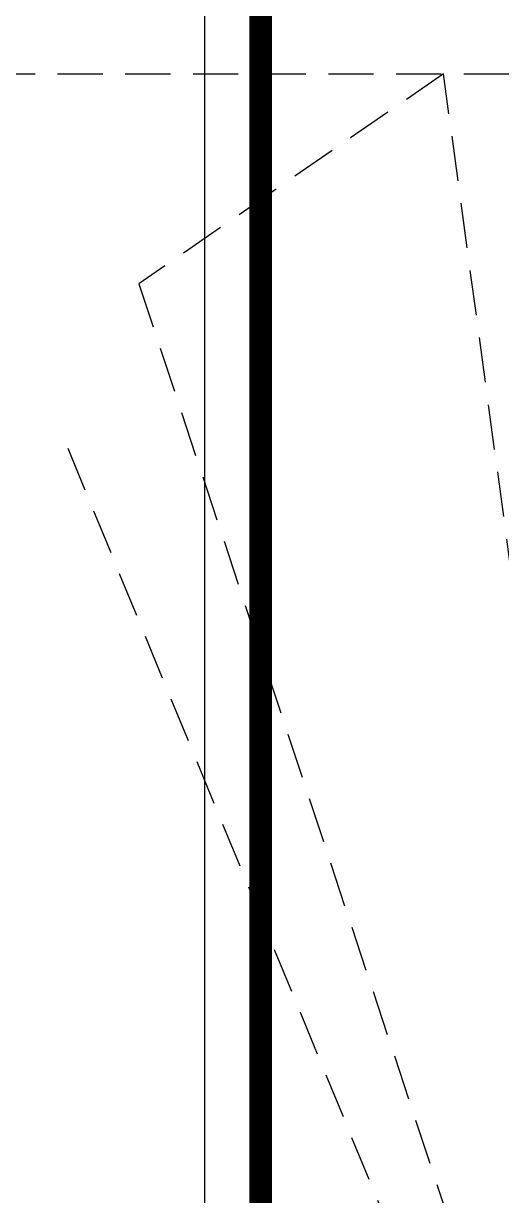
# Model space of a CAD drawing. Header units: inches. Extents: x -53835 to 52744, y -79586 to -50910.
# Drawn here: x 15149 to 15573, y -62088 to -61050 of the extents above; entities that cross this region are included whole.
import ezdxf

# ---------------------------------------------------------------- set-up
doc = ezdxf.new("R2010")
doc.units = ezdxf.units.IN
doc.header["$LTSCALE"] = 50
doc.header["$MEASUREMENT"] = 0
doc.linetypes.add('DH-HID2', pattern=[1.2, 0.8, -0.4])
doc.linetypes.add('HID', pattern=[2.5, 1.5, -1])
doc.layers.add('06-LIGHT', color=4, linetype='Continuous')
doc.layers.add('FU-FURM', color=251, linetype='DH-HID2')

# ---------------------------------------------------------------- blocks, each defined once
blk = doc.blocks.new('cjswjdehds')
at = {"layer": 'FU-FURM', "color": 8}
for p, q in [((15521.6, -61095), (15251.6, -61281)), ((15753.1, -62795), (15521.6, -61095)), ((15251.6, -61281), (15753.1, -62795)), ((15753.1, -62795), (15185.6, -61419))]:
    blk.add_line(p, q, dxfattribs=at)
blk.add_lwpolyline([(13959.6, -62775), (13959.6, -61115, -0.414214), (13979.6, -61095), (16239.6, -61095, -0.414214), (16259.6, -61115), (16259.6, -62775, -0.414214), (16239.6, -62795), (13979.6, -62795, -0.414214)], format="xyb", close=True, dxfattribs=at)

msp = doc.modelspace()

# ---------------------------------------------------------------- linework, layer by layer
at = {"layer": '06-LIGHT'}
msp.add_line((15309.631, -59532.002), (15309.631, -63245.002), dxfattribs=at)
at = {"layer": '06-LIGHT', "color": 10, "linetype": 'HID', "const_width": 20}
msp.add_lwpolyline([(15359.631, -59532.002), (15359.631, -63245.002)], dxfattribs=at)

# ---------------------------------------------------------------- block references
msp.add_blockref('cjswjdehds', (0, 0))

doc.saveas('drawing.dxf')
